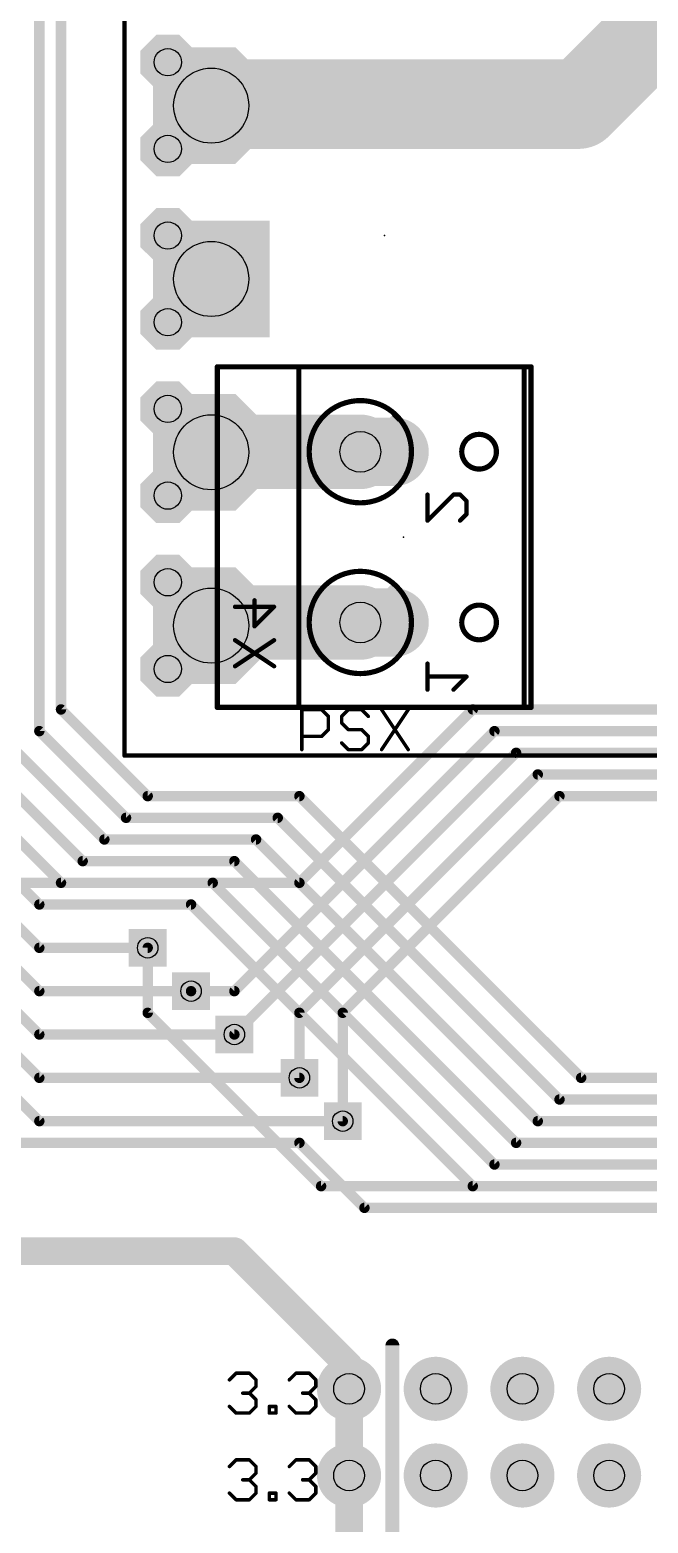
# Model space of a CAD drawing. Extents: x 4 to 288, y -28 to 191.
# Drawn here: x 65.13 to 83.24, y 48.55 to 92.31 of the extents above; entities that cross this region are included whole.
import ezdxf

# ---------------------------------------------------------------- set-up
doc = ezdxf.new("R2010")
doc.units = 0
doc.header["$MEASUREMENT"] = 0
doc.layers.get('0').update_dxf_attribs({"linetype": 'CONTINUOUS'})
for name, color, linetype in [('1', 22, 'CONTINUOUS'), ('16', 175, 'CONTINUOUS'), ('17', 82, 'CONTINUOUS'), ('18', 82, 'CONTINUOUS'), ('20', 7, 'CONTINUOUS'), ('21', 2, 'CONTINUOUS'), ('22', 3, 'CONTINUOUS'), ('23', 7, 'CONTINUOUS'), ('24', 7, 'CONTINUOUS'), ('25', 2, 'CONTINUOUS'), ('26', 3, 'CONTINUOUS'), ('29', 253, 'CONTINUOUS'), ('30', 253, 'CONTINUOUS'), ('44', 253, 'CONTINUOUS'), ('52', 253, 'CONTINUOUS')]:
    doc.layers.add(name, color=color, linetype=linetype)

# ---------------------------------------------------------------- blocks, each defined once
blk = doc.blocks.new('SQUAREP')
blk.add_solid([(-0.5, -0.5), (0.5, -0.5), (-0.5, 0.5), (0.5, 0.5)])
blk = doc.blocks.new('OCTAGONP')
at = {"const_width": 0.5}
blk.add_lwpolyline([(-0.25, -0.1036), (-0.25, 0.1036), (-0.1036, 0.25), (0.1036, 0.25), (0.25, 0.1036), (0.25, -0.1036), (0.1036, -0.25), (-0.1036, -0.25), (-0.25, -0.1036), (-0.25, 0.1036)], dxfattribs=at)
blk = doc.blocks.new('LONGP100')
at = {"const_width": 1}
blk.add_lwpolyline([(-0.5, 0), (0.5, 0)], dxfattribs=at)
at = {"const_width": 0.5}
for points in [[(-0.5, 0.25, 1), (-0.5, -0.25)], [(0.5, -0.25, 1), (0.5, 0.25)]]:
    blk.add_lwpolyline(points, format="xyb", dxfattribs=at)
blk = doc.blocks.new('ROUNDV')
at = {"const_width": 0.5}
blk.add_lwpolyline([(0, -0.25, 1), (0, 0.25, 1), (0, -0.25)], format="xyb", dxfattribs=at)
blk = doc.blocks.new('SQUAREV')
blk.add_solid([(-0.5, -0.5), (0.5, -0.5), (-0.5, 0.5), (0.5, 0.5)])

msp = doc.modelspace()

# ---------------------------------------------------------------- linework, layer by layer
at = {"layer": '1'}
for points, const_width in [([(81.28, 90.17), (85.725, 94.615)], 2.54), ([(70.5244, 90.17), (70.4406, 90.0862)], 2.54), ([(70.4406, 90.0862), (81.1962, 90.0862)], 2.54), ([(81.28, 90.17), (70.5244, 90.17)], 2.54), ([(81.1962, 90.0862), (81.28, 90.17)], 2.54), ([(73.025, 67.31), (78.105, 72.39)], 0.3048), ([(78.105, 72.39), (89.535, 72.39)], 0.3048), ([(71.12, 64.135), (78.74, 71.755)], 0.3048), ([(78.74, 71.755), (91.44, 71.755)], 0.3048), ([(71.12, 62.865), (79.375, 71.12)], 0.3048), ([(79.375, 71.12), (89.535, 71.12)], 0.3048), ([(73.025, 63.5), (80.01, 70.485)], 0.3048), ([(80.01, 70.485), (87.63, 70.485)], 0.3048), ([(74.295, 63.5), (80.645, 69.85)], 0.3048), ([(80.645, 69.85), (86.36, 69.85)], 0.3048), ([(56.515, 67.31), (73.025, 67.31)], 0.3048), ([(68.58, 65.405), (68.58, 63.5)], 0.3048), ([(69.85, 64.135), (71.12, 64.135)], 0.3048), ([(68.58, 63.5), (73.66, 58.42)], 0.3048), ([(73.025, 61.595), (73.025, 63.5)], 0.3048), ([(74.295, 60.325), (74.295, 63.5)], 0.3048), ([(73.66, 58.42), (92.075, 58.42)], 0.3048), ([(74.4792, 49.9415), (74.4792, 52.4815)], 0.8128), ([(74.4792, 47.4015), (74.4792, 49.9415)], 0.8128)]:
    msp.add_lwpolyline(points, dxfattribs=dict(at, const_width=const_width))
for points, const_width in [([(69.9915, 90.5352, 1), (70.8896, 89.6372)], 1.27), ([(70.4406, 90.7212, 1), (70.4406, 89.4512)], 1.27), ([(70.5244, 90.805, 1), (70.5244, 89.535)], 1.27), ([(70.9734, 89.721, 1), (70.0754, 90.619)], 1.27), ([(80.7472, 90.5352, 1), (81.6452, 89.6372)], 1.27), ([(80.831, 90.619, 1), (81.729, 89.721)], 1.27), ([(81.729, 89.721, 1), (80.831, 90.619)], 1.27), ([(81.1962, 89.4512, 1), (81.1962, 90.7212)], 1.27), ([(81.28, 89.535, 1), (81.28, 90.805)], 1.27), ([(78.105, 72.4662, 1), (78.105, 72.3138)], 0.1524), ([(78.1589, 72.3361, 1), (78.0511, 72.4439)], 0.1524), ([(78.74, 71.8312, 1), (78.74, 71.6788)], 0.1524), ([(78.7939, 71.7011, 1), (78.6861, 71.8089)], 0.1524), ([(79.375, 71.1962, 1), (79.375, 71.0438)], 0.1524), ([(79.4289, 71.0661, 1), (79.3211, 71.1739)], 0.1524), ([(80.01, 70.5612, 1), (80.01, 70.4088)], 0.1524), ([(80.0639, 70.4311, 1), (79.9561, 70.5389)], 0.1524), ([(80.645, 69.9262, 1), (80.645, 69.7738)], 0.1524), ([(80.6989, 69.7961, 1), (80.5911, 69.9039)], 0.1524), ([(72.9711, 67.3639, 1), (73.0789, 67.2561)], 0.1524), ([(73.025, 67.2338, 1), (73.025, 67.3862)], 0.1524), ([(68.6562, 65.405, 1), (68.5038, 65.405)], 0.1524), ([(69.85, 64.2112, 1), (69.85, 64.0588)], 0.1524), ([(71.0661, 64.1889, 1), (71.1739, 64.0811)], 0.1524), ([(71.12, 64.0588, 1), (71.12, 64.2112)], 0.1524), ([(68.6339, 63.5539, 1), (68.5261, 63.4461)], 0.1524), ([(68.5038, 63.5, 1), (68.6562, 63.5)], 0.1524), ([(73.1012, 63.5, 1), (72.9488, 63.5)], 0.1524), ([(72.9711, 63.5539, 1), (73.0789, 63.4461)], 0.1524), ([(74.3712, 63.5, 1), (74.2188, 63.5)], 0.1524), ([(74.2411, 63.5539, 1), (74.3489, 63.4461)], 0.1524), ([(71.0661, 62.9189, 1), (71.1739, 62.8111)], 0.1524), ([(72.9488, 61.595, 1), (73.1012, 61.595)], 0.1524), ([(74.2188, 60.325, 1), (74.3712, 60.325)], 0.1524), ([(73.66, 58.4962, 1), (73.66, 58.3438)], 0.1524), ([(73.6061, 58.3661, 1), (73.7139, 58.4739)], 0.1524), ([(74.6823, 52.4815, 1), (74.276, 52.4815)], 0.4064), ([(74.6823, 49.9415, 1), (74.276, 49.9415)], 0.4064), ([(74.276, 49.9415, 1), (74.6823, 49.9415)], 0.4064)]:
    msp.add_lwpolyline(points, format="xyb", dxfattribs=dict(at, const_width=const_width))
at = {"layer": '16'}
for points, const_width in [([(65.405, 71.755), (65.405, 135.89)], 0.3048), ([(66.04, 97.155), (66.04, 72.39)], 0.3048), ([(47.1234, 82.4166), (65.405, 64.135)], 0.3048), ([(70.4539, 79.9395), (70.4406, 79.9262)], 2.1844), ([(74.8094, 79.9395), (70.4539, 79.9395)], 2.1844), ([(49.6583, 78.6117), (65.405, 62.865)], 0.3048), ([(70.5339, 74.9395), (70.4406, 74.8462)], 2.1844), ([(74.8094, 74.9395), (70.5339, 74.9395)], 2.1844), ([(52.1983, 74.8017), (65.405, 61.595)], 0.3048), ([(66.04, 72.39), (68.58, 69.85)], 0.3048), ([(65.405, 71.755), (67.945, 69.215)], 0.3048), ([(54.7383, 70.9917), (65.405, 60.325)], 0.3048), ([(64.77, 71.12), (67.31, 68.58)], 0.3048), ([(64.135, 70.485), (66.675, 67.945)], 0.3048), ([(63.5, 69.85), (66.04, 67.31)], 0.3048), ([(68.58, 69.85), (73.025, 69.85)], 0.3048), ([(73.025, 69.85), (81.28, 61.595)], 0.3048), ([(62.865, 69.215), (65.405, 66.675)], 0.3048), ([(67.945, 69.215), (72.39, 69.215)], 0.3048), ([(72.39, 69.215), (80.645, 60.96)], 0.3048), ([(62.23, 68.58), (65.405, 65.405)], 0.3048), ([(67.31, 68.58), (71.755, 68.58)], 0.3048), ([(71.755, 68.58), (80.01, 60.325)], 0.3048), ([(66.675, 67.945), (71.12, 67.945)], 0.3048), ([(71.12, 67.945), (79.375, 59.69)], 0.3048), ([(66.04, 67.31), (70.485, 67.31)], 0.3048), ([(70.485, 67.31), (78.74, 59.055)], 0.3048), ([(65.405, 66.675), (69.85, 66.675)], 0.3048), ([(69.85, 66.675), (78.105, 58.42)], 0.3048), ([(65.405, 65.405), (68.58, 65.405)], 0.3048), ([(65.405, 64.135), (69.85, 64.135)], 0.3048), ([(65.405, 62.865), (71.12, 62.865)], 0.3048), ([(65.405, 61.595), (73.025, 61.595)], 0.3048), ([(81.28, 61.595), (93.98, 61.595)], 0.3048), ([(95.885, 60.96), (80.645, 60.96)], 0.3048), ([(65.405, 60.325), (74.295, 60.325)], 0.3048), ([(80.01, 60.325), (123.19, 60.325)], 0.3048), ([(73.025, 59.69), (64.77, 59.69)], 0.3048), ([(73.025, 59.69), (74.93, 57.785)], 0.3048), ([(79.375, 59.69), (124.714, 59.69)], 0.3048), ([(129.9832, 59.055), (78.74, 59.055)], 0.3048), ([(78.105, 58.42), (118.11, 58.42)], 0.3048), ([(74.93, 57.785), (96.52, 57.785)], 0.3048), ([(71.12, 56.515), (61.9698, 56.515)], 0.8128), ([(74.4792, 53.1559), (71.12, 56.515)], 0.8128), ([(74.4792, 52.4815), (74.4792, 53.1559)], 0.8128)]:
    msp.add_lwpolyline(points, dxfattribs=dict(at, const_width=const_width))
for points, const_width in [([(70.4539, 80.4856, 1), (70.4539, 79.3934)], 1.0922), ([(70.84, 79.5534, 1), (70.0677, 80.3257)], 1.0922), ([(74.8094, 79.3934, 1), (74.8094, 80.4856)], 1.0922), ([(70.0544, 80.3123, 1), (70.8267, 79.54)], 1.0922), ([(70.0544, 75.2323, 1), (70.8267, 74.46)], 1.0922), ([(70.5339, 75.4856, 1), (70.5339, 74.3934)], 1.0922), ([(70.92, 74.5534, 1), (70.1477, 75.3257)], 1.0922), ([(74.8094, 74.3934, 1), (74.8094, 75.4856)], 1.0922), ([(66.0939, 72.4439, 1), (65.9861, 72.3361)], 0.1524), ([(65.9638, 72.39, 1), (66.1162, 72.39)], 0.1524), ([(65.4589, 71.8089, 1), (65.3511, 71.7011)], 0.1524), ([(65.3288, 71.755, 1), (65.4812, 71.755)], 0.1524), ([(68.58, 69.9262, 1), (68.58, 69.7738)], 0.1524), ([(68.5261, 69.7961, 1), (68.6339, 69.9039)], 0.1524), ([(73.0789, 69.9039, 1), (72.9711, 69.7961)], 0.1524), ([(73.025, 69.7738, 1), (73.025, 69.9262)], 0.1524), ([(67.945, 69.2912, 1), (67.945, 69.1388)], 0.1524), ([(67.8911, 69.1611, 1), (67.9989, 69.2689)], 0.1524), ([(72.4439, 69.2689, 1), (72.3361, 69.1611)], 0.1524), ([(72.39, 69.1388, 1), (72.39, 69.2912)], 0.1524), ([(67.31, 68.6562, 1), (67.31, 68.5038)], 0.1524), ([(67.2561, 68.5261, 1), (67.3639, 68.6339)], 0.1524), ([(71.8089, 68.6339, 1), (71.7011, 68.5261)], 0.1524), ([(71.755, 68.5038, 1), (71.755, 68.6562)], 0.1524), ([(66.675, 68.0212, 1), (66.675, 67.8688)], 0.1524), ([(66.6211, 67.8911, 1), (66.7289, 67.9989)], 0.1524), ([(71.1739, 67.9989, 1), (71.0661, 67.8911)], 0.1524), ([(71.12, 67.8688, 1), (71.12, 68.0212)], 0.1524), ([(66.04, 67.3862, 1), (66.04, 67.2338)], 0.1524), ([(65.9861, 67.2561, 1), (66.0939, 67.3639)], 0.1524), ([(70.5389, 67.3639, 1), (70.4311, 67.2561)], 0.1524), ([(70.485, 67.2338, 1), (70.485, 67.3862)], 0.1524), ([(65.405, 66.7512, 1), (65.405, 66.5988)], 0.1524), ([(65.3511, 66.6211, 1), (65.4589, 66.7289)], 0.1524), ([(69.9039, 66.7289, 1), (69.7961, 66.6211)], 0.1524), ([(69.85, 66.5988, 1), (69.85, 66.7512)], 0.1524), ([(65.405, 65.4812, 1), (65.405, 65.3288)], 0.1524), ([(65.3511, 65.3511, 1), (65.4589, 65.4589)], 0.1524), ([(68.58, 65.3288, 1), (68.58, 65.4812)], 0.1524), ([(65.405, 64.2112, 1), (65.405, 64.0588)], 0.1524), ([(65.3511, 64.0811, 1), (65.4589, 64.1889)], 0.1524), ([(69.85, 64.0588, 1), (69.85, 64.2112)], 0.1524), ([(65.405, 62.9412, 1), (65.405, 62.7888)], 0.1524), ([(71.12, 62.7888, 1), (71.12, 62.9412)], 0.1524), ([(65.3511, 62.8111, 1), (65.4589, 62.9189)], 0.1524), ([(65.405, 61.6712, 1), (65.405, 61.5188)], 0.1524), ([(65.3511, 61.5411, 1), (65.4589, 61.6489)], 0.1524), ([(73.025, 61.5188, 1), (73.025, 61.6712)], 0.1524), ([(81.28, 61.6712, 1), (81.28, 61.5188)], 0.1524), ([(81.2261, 61.5411, 1), (81.3339, 61.6489)], 0.1524), ([(80.645, 61.0362, 1), (80.645, 60.8838)], 0.1524), ([(80.5911, 60.9061, 1), (80.6989, 61.0139)], 0.1524), ([(65.405, 60.4012, 1), (65.405, 60.2488)], 0.1524), ([(65.3511, 60.2711, 1), (65.4589, 60.3789)], 0.1524), ([(74.295, 60.2488, 1), (74.295, 60.4012)], 0.1524), ([(80.01, 60.4012, 1), (80.01, 60.2488)], 0.1524), ([(79.9561, 60.2711, 1), (80.0639, 60.3789)], 0.1524), ([(73.0789, 59.7439, 1), (72.9711, 59.6361)], 0.1524), ([(73.025, 59.6138, 1), (73.025, 59.7662)], 0.1524), ([(79.375, 59.7662, 1), (79.375, 59.6138)], 0.1524), ([(79.3211, 59.6361, 1), (79.4289, 59.7439)], 0.1524), ([(78.74, 59.1312, 1), (78.74, 58.9788)], 0.1524), ([(78.6861, 59.0011, 1), (78.7939, 59.1089)], 0.1524), ([(78.105, 58.4962, 1), (78.105, 58.3438)], 0.1524), ([(78.0511, 58.3661, 1), (78.1589, 58.4739)], 0.1524), ([(74.93, 57.8612, 1), (74.93, 57.7088)], 0.1524), ([(74.8761, 57.7311, 1), (74.9839, 57.8389)], 0.1524), ([(71.2637, 56.6587, 1), (70.9763, 56.3713)], 0.4064), ([(71.12, 56.3118, 1), (71.12, 56.7182)], 0.4064), ([(74.6823, 53.1559, 1), (74.276, 53.1559)], 0.4064), ([(74.3355, 53.0122, 1), (74.6228, 53.2995)], 0.4064), ([(74.276, 52.4815, 1), (74.6823, 52.4815)], 0.4064)]:
    msp.add_lwpolyline(points, format="xyb", dxfattribs=dict(at, const_width=const_width))
at = {"layer": '20', "const_width": 0.0254}
msp.add_lwpolyline([(71.1264, 186.0347, 2.9429), (202.1142, 186.0347)], format="xyb", dxfattribs=at)
at = {"layer": '21'}
for points, const_width in [([(67.9006, 98.9762), (67.9006, 71.0362)], 0.127), ([(67.9006, 71.0362), (106.0006, 71.0362)], 0.127), ([(75.7492, 53.7515), (75.7492, 43.5915)], 0.4064), ([(70.974, 52.7448), (71.1688, 52.9397)], 0.1016), ([(71.1688, 52.9397), (71.5586, 52.9397)], 0.1016), ([(71.5586, 52.9397), (71.7535, 52.7448)], 0.1016), ([(72.728, 52.7448), (72.9229, 52.9397)], 0.1016), ([(72.9229, 52.9397), (73.3127, 52.9397)], 0.1016), ([(73.3127, 52.9397), (73.5076, 52.7448)], 0.1016), ([(71.7535, 52.5499), (71.5586, 52.355)], 0.1016), ([(71.7535, 52.7448), (71.7535, 52.5499)], 0.1016), ([(73.5076, 52.5499), (73.3127, 52.355)], 0.1016), ([(73.5076, 52.7448), (73.5076, 52.5499)], 0.1016), ([(71.5586, 52.355), (71.3637, 52.355)], 0.1016), ([(71.5586, 52.355), (71.7535, 52.1601)], 0.1016), ([(71.7535, 52.1601), (71.7535, 51.9652)], 0.1016), ([(73.3127, 52.355), (73.1178, 52.355)], 0.1016), ([(73.3127, 52.355), (73.5076, 52.1601)], 0.1016), ([(73.5076, 52.1601), (73.5076, 51.9652)], 0.1016), ([(71.1688, 51.7703), (70.974, 51.9652)], 0.1016), ([(71.5586, 51.7703), (71.1688, 51.7703)], 0.1016), ([(71.7535, 51.9652), (71.5586, 51.7703)], 0.1016), ([(72.1433, 51.7703), (72.1433, 51.9652)], 0.1016), ([(72.1433, 51.9652), (72.3382, 51.9652)], 0.1016), ([(72.3382, 51.7703), (72.1433, 51.7703)], 0.1016), ([(72.3382, 51.9652), (72.3382, 51.7703)], 0.1016), ([(72.9229, 51.7703), (72.728, 51.9652)], 0.1016), ([(73.3127, 51.7703), (72.9229, 51.7703)], 0.1016), ([(73.5076, 51.9652), (73.3127, 51.7703)], 0.1016), ([(70.974, 50.2048), (71.1688, 50.3997)], 0.1016), ([(71.1688, 50.3997), (71.5586, 50.3997)], 0.1016), ([(71.5586, 50.3997), (71.7535, 50.2048)], 0.1016), ([(72.728, 50.2048), (72.9229, 50.3997)], 0.1016), ([(72.9229, 50.3997), (73.3127, 50.3997)], 0.1016), ([(73.3127, 50.3997), (73.5076, 50.2048)], 0.1016), ([(71.7535, 50.0099), (71.5586, 49.815)], 0.1016), ([(71.7535, 50.2048), (71.7535, 50.0099)], 0.1016), ([(73.5076, 50.0099), (73.3127, 49.815)], 0.1016), ([(73.5076, 50.2048), (73.5076, 50.0099)], 0.1016), ([(71.1688, 49.2303), (70.974, 49.4252)], 0.1016), ([(71.5586, 49.815), (71.3637, 49.815)], 0.1016), ([(71.5586, 49.815), (71.7535, 49.6201)], 0.1016), ([(71.7535, 49.4252), (71.5586, 49.2303)], 0.1016), ([(71.7535, 49.6201), (71.7535, 49.4252)], 0.1016), ([(72.1433, 49.2303), (72.1433, 49.4252)], 0.1016), ([(72.1433, 49.4252), (72.3382, 49.4252)], 0.1016), ([(72.3382, 49.4252), (72.3382, 49.2303)], 0.1016), ([(72.9229, 49.2303), (72.728, 49.4252)], 0.1016), ([(73.3127, 49.815), (73.1178, 49.815)], 0.1016), ([(73.3127, 49.815), (73.5076, 49.6201)], 0.1016), ([(73.5076, 49.4252), (73.3127, 49.2303)], 0.1016), ([(73.5076, 49.6201), (73.5076, 49.4252)], 0.1016), ([(71.5586, 49.2303), (71.1688, 49.2303)], 0.1016), ([(72.3382, 49.2303), (72.1433, 49.2303)], 0.1016), ([(73.3127, 49.2303), (72.9229, 49.2303)], 0.1016)]:
    msp.add_lwpolyline(points, dxfattribs=dict(at, const_width=const_width))
for points, const_width in [([(67.8688, 71.0362, 1), (67.9323, 71.0362)], 0.0635), ([(67.9006, 71.0679, 1), (67.9006, 71.0044)], 0.0635), ([(75.8508, 53.7515, 1), (75.6475, 53.7515)], 0.2032), ([(71.1688, 52.9651, 1), (71.1688, 52.9143)], 0.0508), ([(71.1868, 52.9217, 1), (71.1509, 52.9576)], 0.0508), ([(71.5766, 52.9576, 1), (71.5407, 52.9217)], 0.0508), ([(71.5586, 52.9143, 1), (71.5586, 52.9651)], 0.0508), ([(72.9229, 52.9651, 1), (72.9229, 52.9143)], 0.0508), ([(72.9409, 52.9217, 1), (72.905, 52.9576)], 0.0508), ([(73.3307, 52.9576, 1), (73.2948, 52.9217)], 0.0508), ([(73.3127, 52.9143, 1), (73.3127, 52.9651)], 0.0508), ([(70.956, 52.7627, 1), (70.9919, 52.7268)], 0.0508), ([(71.7789, 52.7448, 1), (71.7281, 52.7448)], 0.0508), ([(71.7281, 52.5499, 1), (71.7789, 52.5499)], 0.0508), ([(71.7356, 52.7268, 1), (71.7715, 52.7627)], 0.0508), ([(71.7715, 52.5319, 1), (71.7356, 52.5678)], 0.0508), ([(72.7101, 52.7627, 1), (72.746, 52.7268)], 0.0508), ([(73.533, 52.7448, 1), (73.4822, 52.7448)], 0.0508), ([(73.4822, 52.5499, 1), (73.533, 52.5499)], 0.0508), ([(73.4897, 52.7268, 1), (73.5256, 52.7627)], 0.0508), ([(73.5256, 52.5319, 1), (73.4897, 52.5678)], 0.0508), ([(71.3637, 52.3804, 1), (71.3637, 52.3296)], 0.0508), ([(71.5766, 52.3729, 1), (71.5407, 52.337)], 0.0508), ([(71.5407, 52.3729, 1), (71.5766, 52.337)], 0.0508), ([(71.5586, 52.3296, 1), (71.5586, 52.3804)], 0.0508), ([(71.7789, 52.1601, 1), (71.7281, 52.1601)], 0.0508), ([(71.7356, 52.1421, 1), (71.7715, 52.178)], 0.0508), ([(73.1178, 52.3804, 1), (73.1178, 52.3296)], 0.0508), ([(73.3307, 52.3729, 1), (73.2948, 52.337)], 0.0508), ([(73.2948, 52.3729, 1), (73.3307, 52.337)], 0.0508), ([(73.3127, 52.3296, 1), (73.3127, 52.3804)], 0.0508), ([(73.533, 52.1601, 1), (73.4822, 52.1601)], 0.0508), ([(73.4897, 52.1421, 1), (73.5256, 52.178)], 0.0508), ([(70.9919, 51.9831, 1), (70.956, 51.9472)], 0.0508), ([(71.1688, 51.7957, 1), (71.1688, 51.7449)], 0.0508), ([(71.1509, 51.7523, 1), (71.1868, 51.7882)], 0.0508), ([(71.5407, 51.7882, 1), (71.5766, 51.7523)], 0.0508), ([(71.5586, 51.7449, 1), (71.5586, 51.7957)], 0.0508), ([(71.7281, 51.9652, 1), (71.7789, 51.9652)], 0.0508), ([(71.7715, 51.9472, 1), (71.7356, 51.9831)], 0.0508), ([(72.1687, 51.9652, 1), (72.1179, 51.9652)], 0.0508), ([(72.1433, 51.9906, 1), (72.1433, 51.9398)], 0.0508), ([(72.1433, 51.7957, 1), (72.1433, 51.7449)], 0.0508), ([(72.1179, 51.7703, 1), (72.1687, 51.7703)], 0.0508), ([(72.3636, 51.9652, 1), (72.3128, 51.9652)], 0.0508), ([(72.3128, 51.7703, 1), (72.3636, 51.7703)], 0.0508), ([(72.3382, 51.9398, 1), (72.3382, 51.9906)], 0.0508), ([(72.3382, 51.7449, 1), (72.3382, 51.7957)], 0.0508), ([(72.746, 51.9831, 1), (72.7101, 51.9472)], 0.0508), ([(72.9229, 51.7957, 1), (72.9229, 51.7449)], 0.0508), ([(72.905, 51.7523, 1), (72.9409, 51.7882)], 0.0508), ([(73.2948, 51.7882, 1), (73.3307, 51.7523)], 0.0508), ([(73.3127, 51.7449, 1), (73.3127, 51.7957)], 0.0508), ([(73.4822, 51.9652, 1), (73.533, 51.9652)], 0.0508), ([(73.5256, 51.9472, 1), (73.4897, 51.9831)], 0.0508), ([(71.1688, 50.4251, 1), (71.1688, 50.3743)], 0.0508), ([(71.1868, 50.3817, 1), (71.1509, 50.4176)], 0.0508), ([(71.5766, 50.4176, 1), (71.5407, 50.3817)], 0.0508), ([(71.5586, 50.3743, 1), (71.5586, 50.4251)], 0.0508), ([(72.9229, 50.4251, 1), (72.9229, 50.3743)], 0.0508), ([(72.9409, 50.3817, 1), (72.905, 50.4176)], 0.0508), ([(73.3307, 50.4176, 1), (73.2948, 50.3817)], 0.0508), ([(73.3127, 50.3743, 1), (73.3127, 50.4251)], 0.0508), ([(70.956, 50.2227, 1), (70.9919, 50.1868)], 0.0508), ([(71.7789, 50.2048, 1), (71.7281, 50.2048)], 0.0508), ([(71.7281, 50.0099, 1), (71.7789, 50.0099)], 0.0508), ([(71.7356, 50.1868, 1), (71.7715, 50.2227)], 0.0508), ([(71.7715, 49.9919, 1), (71.7356, 50.0278)], 0.0508), ([(72.7101, 50.2227, 1), (72.746, 50.1868)], 0.0508), ([(73.533, 50.2048, 1), (73.4822, 50.2048)], 0.0508), ([(73.4822, 50.0099, 1), (73.533, 50.0099)], 0.0508), ([(73.4897, 50.1868, 1), (73.5256, 50.2227)], 0.0508), ([(73.5256, 49.9919, 1), (73.4897, 50.0278)], 0.0508), ([(70.9919, 49.4431, 1), (70.956, 49.4072)], 0.0508), ([(71.3637, 49.8404, 1), (71.3637, 49.7896)], 0.0508), ([(71.5766, 49.8329, 1), (71.5407, 49.797)], 0.0508), ([(71.5407, 49.8329, 1), (71.5766, 49.797)], 0.0508), ([(71.5586, 49.7896, 1), (71.5586, 49.8404)], 0.0508), ([(71.7789, 49.6201, 1), (71.7281, 49.6201)], 0.0508), ([(71.7281, 49.4252, 1), (71.7789, 49.4252)], 0.0508), ([(71.7356, 49.6021, 1), (71.7715, 49.638)], 0.0508), ([(71.7715, 49.4072, 1), (71.7356, 49.4431)], 0.0508), ([(72.1687, 49.4252, 1), (72.1179, 49.4252)], 0.0508), ([(72.1433, 49.4506, 1), (72.1433, 49.3998)], 0.0508), ([(72.3636, 49.4252, 1), (72.3128, 49.4252)], 0.0508), ([(72.3382, 49.3998, 1), (72.3382, 49.4506)], 0.0508), ([(72.746, 49.4431, 1), (72.7101, 49.4072)], 0.0508), ([(73.1178, 49.8404, 1), (73.1178, 49.7896)], 0.0508), ([(73.3307, 49.8329, 1), (73.2948, 49.797)], 0.0508), ([(73.2948, 49.8329, 1), (73.3307, 49.797)], 0.0508), ([(73.3127, 49.7896, 1), (73.3127, 49.8404)], 0.0508), ([(73.533, 49.6201, 1), (73.4822, 49.6201)], 0.0508), ([(73.4822, 49.4252, 1), (73.533, 49.4252)], 0.0508), ([(73.4897, 49.6021, 1), (73.5256, 49.638)], 0.0508), ([(73.5256, 49.4072, 1), (73.4897, 49.4431)], 0.0508), ([(71.1688, 49.2557, 1), (71.1688, 49.2049)], 0.0508), ([(71.1509, 49.2123, 1), (71.1868, 49.2482)], 0.0508), ([(71.5407, 49.2482, 1), (71.5766, 49.2123)], 0.0508), ([(71.5586, 49.2049, 1), (71.5586, 49.2557)], 0.0508), ([(72.1433, 49.2557, 1), (72.1433, 49.2049)], 0.0508), ([(72.1179, 49.2303, 1), (72.1687, 49.2303)], 0.0508), ([(72.3128, 49.2303, 1), (72.3636, 49.2303)], 0.0508), ([(72.3382, 49.2049, 1), (72.3382, 49.2557)], 0.0508), ([(72.9229, 49.2557, 1), (72.9229, 49.2049)], 0.0508), ([(72.905, 49.2123, 1), (72.9409, 49.2482)], 0.0508), ([(73.2948, 49.2482, 1), (73.3307, 49.2123)], 0.0508), ([(73.3127, 49.2049, 1), (73.3127, 49.2557)], 0.0508)]:
    msp.add_lwpolyline(points, format="xyb", dxfattribs=dict(at, const_width=const_width))
at = {"layer": '22'}
for points, const_width in [([(70.6184, 72.4505), (70.6184, 82.4325)], 0.1524), ([(73.0063, 82.4325), (70.6184, 82.4325)], 0.1524), ([(73.0063, 80.8325), (73.0063, 82.4325)], 0.1524), ([(79.6103, 82.4325), (73.0063, 82.4325)], 0.1524), ([(79.8133, 82.4325), (79.6103, 82.4325)], 0.1524), ([(79.6103, 72.4505), (79.6103, 82.4325)], 0.1524), ([(79.8133, 82.4325), (79.8133, 72.4505)], 0.1524), ([(73.0063, 75.8285), (73.0063, 79.0545)], 0.1524), ([(76.7779, 78.6867), (76.7779, 77.924)], 0.127), ([(76.7779, 77.924), (77.5405, 78.6867)], 0.127), ([(77.5405, 78.6867), (77.7312, 78.6867)], 0.127), ([(77.7312, 78.6867), (77.9218, 78.496)], 0.127), ([(77.9218, 78.496), (77.9218, 78.1147)], 0.127), ([(77.9218, 78.1147), (77.7312, 77.924)], 0.127), ([(73.0063, 72.4505), (73.0063, 74.0505)], 0.1524), ([(76.7779, 72.971), (76.7779, 73.7337)], 0.127), ([(77.9218, 73.3523), (76.7779, 73.3523)], 0.127), ([(77.5405, 72.971), (77.9218, 73.3523)], 0.127), ([(70.6184, 72.4505), (73.0063, 72.4505)], 0.1524), ([(73.0063, 72.4505), (79.6103, 72.4505)], 0.1524), ([(79.6103, 72.4505), (79.8133, 72.4505)], 0.1524)]:
    msp.add_lwpolyline(points, dxfattribs=dict(at, const_width=const_width))
for points, const_width in [([(70.6565, 82.4325, 1), (70.5803, 82.4325)], 0.0762), ([(70.6184, 82.4706, 1), (70.6184, 82.3944)], 0.0762), ([(73.0444, 82.4325, 1), (72.9682, 82.4325)], 0.0762), ([(73.0063, 82.4706, 1), (73.0063, 82.3944)], 0.0762), ([(73.0063, 82.3944, 1), (73.0063, 82.4706)], 0.0762), ([(79.6103, 82.4706, 1), (79.6103, 82.3944)], 0.0762), ([(79.6484, 82.4325, 1), (79.5722, 82.4325)], 0.0762), ([(79.6103, 82.3944, 1), (79.6103, 82.4706)], 0.0762), ([(79.8514, 82.4325, 1), (79.7752, 82.4325)], 0.0762), ([(79.8133, 82.3944, 1), (79.8133, 82.4706)], 0.0762), ([(72.9682, 80.8325, 1), (73.0444, 80.8325)], 0.0762), ([(78.2892, 79.4353, 1), (78.2892, 80.4513, 1), (78.2892, 79.4353)], 0.1524), ([(73.0444, 79.0545, 1), (72.9682, 79.0545)], 0.0762), ([(76.8096, 78.6867, 1), (76.7461, 78.6867)], 0.0635), ([(77.5405, 78.7184, 1), (77.5405, 78.6549)], 0.0635), ([(77.563, 78.6642, 1), (77.518, 78.7091)], 0.0635), ([(77.7536, 78.7091, 1), (77.7087, 78.6642)], 0.0635), ([(77.7312, 78.6549, 1), (77.7312, 78.7184)], 0.0635), ([(77.9536, 78.496, 1), (77.8901, 78.496)], 0.0635), ([(77.8994, 78.4736, 1), (77.9443, 78.5185)], 0.0635), ([(76.7554, 77.9465, 1), (76.8003, 77.9016)], 0.0635), ([(76.7461, 77.924, 1), (76.8096, 77.924)], 0.0635), ([(77.7087, 77.9465, 1), (77.7536, 77.9016)], 0.0635), ([(77.8901, 78.1147, 1), (77.9536, 78.1147)], 0.0635), ([(77.9443, 78.0922, 1), (77.8994, 78.1371)], 0.0635), ([(72.9682, 75.8285, 1), (73.0444, 75.8285)], 0.0762), ([(78.2892, 74.4315, 1), (78.2892, 75.4475, 1), (78.2892, 74.4315)], 0.1524), ([(73.0444, 74.0505, 1), (72.9682, 74.0505)], 0.0762), ([(76.8096, 73.7337, 1), (76.7461, 73.7337)], 0.0635), ([(76.7779, 73.3841, 1), (76.7779, 73.3206)], 0.0635), ([(77.9443, 73.3299, 1), (77.8994, 73.3748)], 0.0635), ([(77.9218, 73.3206, 1), (77.9218, 73.3841)], 0.0635), ([(76.7461, 72.971, 1), (76.8096, 72.971)], 0.0635), ([(77.518, 72.9935, 1), (77.563, 72.9486)], 0.0635), ([(70.6184, 72.4886, 1), (70.6184, 72.4124)], 0.0762), ([(70.5803, 72.4505, 1), (70.6565, 72.4505)], 0.0762), ([(73.0063, 72.4886, 1), (73.0063, 72.4124)], 0.0762), ([(72.9682, 72.4505, 1), (73.0444, 72.4505)], 0.0762), ([(73.0063, 72.4124, 1), (73.0063, 72.4886)], 0.0762), ([(79.6103, 72.4886, 1), (79.6103, 72.4124)], 0.0762), ([(79.5722, 72.4505, 1), (79.6484, 72.4505)], 0.0762), ([(79.6103, 72.4124, 1), (79.6103, 72.4886)], 0.0762), ([(79.7752, 72.4505, 1), (79.8514, 72.4505)], 0.0762), ([(79.8133, 72.4124, 1), (79.8133, 72.4886)], 0.0762)]:
    msp.add_lwpolyline(points, format="xyb", dxfattribs=dict(at, const_width=const_width))
at = {"layer": '23'}
msp.add_point((75.5206, 86.2762), dxfattribs=at)
at = {"layer": '24'}
msp.add_point((76.0794, 77.4395), dxfattribs=at)
at = {"layer": '25', "const_width": 0.1016}
for points in [[(73.0949, 71.214), (73.0949, 72.3834)], [(73.0949, 72.3834), (73.6795, 72.3834)], [(73.6795, 72.3834), (73.8744, 72.1885)], [(73.8744, 72.1885), (73.8744, 71.7987)], [(74.4591, 72.3834), (74.2642, 72.1885)], [(74.2642, 72.1885), (74.2642, 71.9936)], [(74.8489, 72.3834), (74.4591, 72.3834)], [(75.0438, 72.1885), (74.8489, 72.3834)], [(75.4336, 72.3834), (76.2132, 71.214)], [(76.2132, 72.3834), (75.4336, 71.214)], [(73.8744, 71.7987), (73.6795, 71.6038)], [(74.2642, 71.9936), (74.4591, 71.7987)], [(74.4591, 71.7987), (74.8489, 71.7987)], [(74.8489, 71.7987), (75.0438, 71.6038)], [(73.6795, 71.6038), (73.0949, 71.6038)], [(74.4591, 71.214), (74.2642, 71.4089)], [(75.0438, 71.4089), (74.8489, 71.214)], [(75.0438, 71.6038), (75.0438, 71.4089)], [(74.8489, 71.214), (74.4591, 71.214)]]:
    msp.add_lwpolyline(points, dxfattribs=at)
at = {"layer": '25', "const_width": 0.0508}
for points in [[(73.1203, 72.3834, 1), (73.0695, 72.3834)], [(73.0949, 72.4088, 1), (73.0949, 72.358)], [(73.6975, 72.4013, 1), (73.6616, 72.3654)], [(73.6795, 72.358, 1), (73.6795, 72.4088)], [(73.8998, 72.1885, 1), (73.849, 72.1885)], [(73.8565, 72.1705, 1), (73.8924, 72.2064)], [(74.2896, 72.1885, 1), (74.2388, 72.1885)], [(74.2463, 72.2064, 1), (74.2822, 72.1705)], [(74.4591, 72.4088, 1), (74.4591, 72.358)], [(74.4771, 72.3654, 1), (74.4412, 72.4013)], [(74.8669, 72.4013, 1), (74.831, 72.3654)], [(74.8489, 72.358, 1), (74.8489, 72.4088)], [(75.0259, 72.1705, 1), (75.0618, 72.2064)], [(75.4548, 72.3975, 1), (75.4125, 72.3693)], [(76.2344, 72.3693, 1), (76.1921, 72.3975)], [(73.849, 71.7987, 1), (73.8998, 71.7987)], [(73.8924, 71.7807, 1), (73.8565, 71.8166)], [(74.2388, 71.9936, 1), (74.2896, 71.9936)], [(74.2822, 72.0115, 1), (74.2463, 71.9756)], [(74.4591, 71.8241, 1), (74.4591, 71.7733)], [(74.4412, 71.7807, 1), (74.4771, 71.8166)], [(74.8669, 71.8166, 1), (74.831, 71.7807)], [(74.8489, 71.7733, 1), (74.8489, 71.8241)], [(73.0949, 71.6292, 1), (73.0949, 71.5784)], [(73.6616, 71.6217, 1), (73.6975, 71.5858)], [(73.6795, 71.5784, 1), (73.6795, 71.6292)], [(74.2822, 71.4268, 1), (74.2463, 71.3909)], [(75.0692, 71.6038, 1), (75.0184, 71.6038)], [(75.0184, 71.4089, 1), (75.0692, 71.4089)], [(75.0259, 71.5858, 1), (75.0618, 71.6217)], [(75.0618, 71.3909, 1), (75.0259, 71.4268)], [(73.0695, 71.214, 1), (73.1203, 71.214)], [(74.4591, 71.2394, 1), (74.4591, 71.1886)], [(74.4412, 71.196, 1), (74.4771, 71.2319)], [(74.831, 71.2319, 1), (74.8669, 71.196)], [(74.8489, 71.1886, 1), (74.8489, 71.2394)], [(75.4125, 71.2281, 1), (75.4548, 71.1999)], [(76.1921, 71.1999, 1), (76.2344, 71.2281)]]:
    msp.add_lwpolyline(points, format="xyb", dxfattribs=at)
at = {"layer": '26', "const_width": 0.0635}
for points in [[(71.139, 75.43, 1), (71.139, 75.3665)], [(71.7428, 75.5889, 1), (71.6793, 75.5889)], [(72.3055, 75.3758, 1), (72.2606, 75.4207)], [(72.283, 75.3665, 1), (72.283, 75.43)], [(71.6886, 74.8487, 1), (71.7335, 74.8038)], [(71.6793, 74.8262, 1), (71.7428, 74.8262)], [(71.1567, 74.4459, 1), (71.1214, 74.3931)], [(72.3006, 74.3931, 1), (72.2654, 74.4459)], [(71.1214, 73.6832, 1), (71.1567, 73.6304)], [(72.2654, 73.6304, 1), (72.3006, 73.6832)]]:
    msp.add_lwpolyline(points, format="xyb", dxfattribs=at)
at = {"layer": '26', "const_width": 0.127}
for points in [[(71.139, 75.3982), (72.283, 75.3982)], [(71.711, 74.8262), (71.711, 75.5889)], [(72.283, 75.3982), (71.711, 74.8262)], [(72.283, 73.6568), (71.139, 74.4195)], [(72.283, 74.4195), (71.139, 73.6568)]]:
    msp.add_lwpolyline(points, dxfattribs=at)
at = {"layer": '44'}
for centre, radius in [((69.1706, 91.3562), 0.4), ((70.4406, 90.0862), 1.1), ((69.1706, 88.8162), 0.4), ((69.1706, 86.2762), 0.4), ((70.4406, 85.0062), 1.1), ((69.1706, 83.7362), 0.4), ((69.1706, 81.1962), 0.4), ((70.4406, 79.9262), 1.1), ((74.8094, 79.9395), 0.5969), ((69.1706, 78.6562), 0.4), ((69.1706, 76.1162), 0.4), ((70.4406, 74.8462), 1.1), ((74.8094, 74.9395), 0.5969), ((69.1706, 73.5762), 0.4), ((68.58, 65.405), 0.3), ((69.85, 64.135), 0.3), ((71.12, 62.865), 0.3), ((73.025, 61.595), 0.3), ((74.295, 60.325), 0.3), ((74.4792, 52.4815), 0.45), ((77.0192, 52.4815), 0.45), ((79.5592, 52.4815), 0.45), ((82.0992, 52.4815), 0.45), ((74.4792, 49.9415), 0.45), ((77.0192, 49.9415), 0.45), ((79.5592, 49.9415), 0.45), ((82.0992, 49.9415), 0.45)]:
    msp.add_circle(centre, radius, dxfattribs=at)
at = {"layer": '52'}
for points, const_width in [([(74.8094, 78.4447, 1), (74.8094, 81.4419, 1), (74.8094, 78.4447)], 0.1524), ([(75.87, 80.8633, 1), (75.7807, 80.9537)], 0.127), ([(73.0444, 80.8325, 1), (72.9682, 80.8325)], 0.0762), ([(72.9682, 79.0545, 1), (73.0444, 79.0545)], 0.0762), ([(73.7737, 78.9727, 1), (73.863, 78.8823)], 0.127), ([(74.8094, 73.4409, 1), (74.8094, 76.4381, 1), (74.8094, 73.4409)], 0.1524), ([(73.0444, 75.8285, 1), (72.9682, 75.8285)], 0.0762), ([(75.8453, 75.9106, 1), (75.7554, 76.0004)], 0.127), ([(72.9682, 74.0505, 1), (73.0444, 74.0505)], 0.0762), ([(73.7484, 73.9934, 1), (73.8383, 73.9036)], 0.127)]:
    msp.add_lwpolyline(points, format="xyb", dxfattribs=dict(at, const_width=const_width))
for points, const_width in [([(73.8184, 78.9275), (75.8254, 80.9085)], 0.254), ([(73.0063, 79.0545), (73.0063, 80.8325)], 0.1524), ([(73.0063, 74.0505), (73.0063, 75.8285)], 0.1524), ([(73.7934, 73.9485), (75.8004, 75.9555)], 0.254)]:
    msp.add_lwpolyline(points, dxfattribs=dict(at, const_width=const_width))

# ---------------------------------------------------------------- block references
at = {"layer": '17'}
for name, p, xscale, yscale in [('OCTAGONP', (69.1706, 91.3562), 1.4096, 1.4096), ('OCTAGONP', (69.1706, 91.3562), 1.4096, 1.4096), ('OCTAGONP', (70.4406, 90.0862), 3.216, 3.216), ('OCTAGONP', (70.4406, 90.0862), 3.216, 3.216), ('OCTAGONP', (69.1706, 88.8162), 1.4096, 1.4096), ('OCTAGONP', (69.1706, 88.8162), 1.4096, 1.4096), ('OCTAGONP', (69.1706, 86.2762), 1.4096, 1.4096), ('OCTAGONP', (69.1706, 86.2762), 1.4096, 1.4096), ('SQUAREP', (70.4406, 85.0062), 3.216, 3.216), ('SQUAREP', (70.4406, 85.0062), 3.216, 3.216), ('OCTAGONP', (69.1706, 83.7362), 1.4096, 1.4096), ('OCTAGONP', (69.1706, 83.7362), 1.4096, 1.4096), ('OCTAGONP', (69.1706, 81.1962), 1.4096, 1.4096), ('OCTAGONP', (69.1706, 81.1962), 1.4096, 1.4096), ('OCTAGONP', (70.4406, 79.9262), 3.216, 3.216), ('OCTAGONP', (70.4406, 79.9262), 3.216, 3.216), ('LONGP100', (74.8094, 79.9395), 1.8034, 1.8034), ('LONGP100', (74.8094, 79.9395), 1.8034, 1.8034), ('OCTAGONP', (69.1706, 78.6562), 1.4096, 1.4096), ('OCTAGONP', (69.1706, 78.6562), 1.4096, 1.4096), ('OCTAGONP', (69.1706, 76.1162), 1.4096, 1.4096), ('OCTAGONP', (69.1706, 76.1162), 1.4096, 1.4096), ('OCTAGONP', (70.4406, 74.8462), 3.216, 3.216), ('OCTAGONP', (70.4406, 74.8462), 3.216, 3.216), ('LONGP100', (74.8094, 74.9395), 1.8034, 1.8034), ('LONGP100', (74.8094, 74.9395), 1.8034, 1.8034), ('OCTAGONP', (69.1706, 73.5762), 1.4096, 1.4096), ('OCTAGONP', (69.1706, 73.5762), 1.4096, 1.4096)]:
    msp.add_blockref(name, p, dxfattribs=dict(at, xscale=xscale, yscale=yscale))
at = {"layer": '18'}
for name, p, xscale, yscale in [('SQUAREV', (68.58, 65.405), 1.108, 1.108), ('SQUAREV', (68.58, 65.405), 1.108, 1.108), ('SQUAREV', (69.85, 64.135), 1.108, 1.108), ('SQUAREV', (69.85, 64.135), 1.108, 1.108), ('SQUAREV', (71.12, 62.865), 1.108, 1.108), ('SQUAREV', (71.12, 62.865), 1.108, 1.108), ('SQUAREV', (73.025, 61.595), 1.108, 1.108), ('SQUAREV', (73.025, 61.595), 1.108, 1.108), ('SQUAREV', (74.295, 60.325), 1.108, 1.108), ('SQUAREV', (74.295, 60.325), 1.108, 1.108), ('ROUNDV', (74.4792, 52.4815), 1.6764, 1.6764), ('ROUNDV', (74.4792, 52.4815), 1.6764, 1.6764), ('ROUNDV', (77.0192, 52.4815), 1.6764, 1.6764), ('ROUNDV', (77.0192, 52.4815), 1.6764, 1.6764), ('ROUNDV', (79.5592, 52.4815), 1.6764, 1.6764), ('ROUNDV', (79.5592, 52.4815), 1.6764, 1.6764), ('ROUNDV', (82.0992, 52.4815), 1.6764, 1.6764), ('ROUNDV', (82.0992, 52.4815), 1.6764, 1.6764), ('ROUNDV', (74.4792, 49.9415), 1.6764, 1.6764), ('ROUNDV', (74.4792, 49.9415), 1.6764, 1.6764), ('ROUNDV', (77.0192, 49.9415), 1.6764, 1.6764), ('ROUNDV', (77.0192, 49.9415), 1.6764, 1.6764), ('ROUNDV', (79.5592, 49.9415), 1.6764, 1.6764), ('ROUNDV', (79.5592, 49.9415), 1.6764, 1.6764), ('ROUNDV', (82.0992, 49.9415), 1.6764, 1.6764), ('ROUNDV', (82.0992, 49.9415), 1.6764, 1.6764)]:
    msp.add_blockref(name, p, dxfattribs=dict(at, xscale=xscale, yscale=yscale))
at = {"layer": '29'}
for name, p, xscale, yscale in [('OCTAGONP', (69.1706, 91.3562), 1.6128, 1.6128), ('OCTAGONP', (70.4406, 90.0862), 3.4192, 3.4192), ('OCTAGONP', (69.1706, 88.8162), 1.6128, 1.6128), ('OCTAGONP', (69.1706, 86.2762), 1.6128, 1.6128), ('SQUAREP', (70.4406, 85.0062), 3.4192, 3.4192), ('OCTAGONP', (69.1706, 83.7362), 1.6128, 1.6128), ('OCTAGONP', (69.1706, 81.1962), 1.6128, 1.6128), ('OCTAGONP', (70.4406, 79.9262), 3.4192, 3.4192), ('LONGP100', (74.8094, 79.9395), 2.0066, 2.0066), ('OCTAGONP', (69.1706, 78.6562), 1.6128, 1.6128), ('OCTAGONP', (69.1706, 76.1162), 1.6128, 1.6128), ('OCTAGONP', (70.4406, 74.8462), 3.4192, 3.4192), ('LONGP100', (74.8094, 74.9395), 2.0066, 2.0066), ('OCTAGONP', (69.1706, 73.5762), 1.6128, 1.6128), ('ROUNDV', (74.4792, 52.4815), 1.8796, 1.8796), ('ROUNDV', (77.0192, 52.4815), 1.8796, 1.8796), ('ROUNDV', (79.5592, 52.4815), 1.8796, 1.8796), ('ROUNDV', (82.0992, 52.4815), 1.8796, 1.8796), ('ROUNDV', (74.4792, 49.9415), 1.8796, 1.8796), ('ROUNDV', (77.0192, 49.9415), 1.8796, 1.8796), ('ROUNDV', (79.5592, 49.9415), 1.8796, 1.8796), ('ROUNDV', (82.0992, 49.9415), 1.8796, 1.8796)]:
    msp.add_blockref(name, p, dxfattribs=dict(at, xscale=xscale, yscale=yscale))
at = {"layer": '30'}
for name, p, xscale, yscale in [('OCTAGONP', (69.1706, 91.3562), 1.6128, 1.6128), ('OCTAGONP', (70.4406, 90.0862), 3.4192, 3.4192), ('OCTAGONP', (69.1706, 88.8162), 1.6128, 1.6128), ('OCTAGONP', (69.1706, 86.2762), 1.6128, 1.6128), ('SQUAREP', (70.4406, 85.0062), 3.4192, 3.4192), ('OCTAGONP', (69.1706, 83.7362), 1.6128, 1.6128), ('OCTAGONP', (69.1706, 81.1962), 1.6128, 1.6128), ('OCTAGONP', (70.4406, 79.9262), 3.4192, 3.4192), ('LONGP100', (74.8094, 79.9395), 2.0066, 2.0066), ('OCTAGONP', (69.1706, 78.6562), 1.6128, 1.6128), ('OCTAGONP', (69.1706, 76.1162), 1.6128, 1.6128), ('OCTAGONP', (70.4406, 74.8462), 3.4192, 3.4192), ('LONGP100', (74.8094, 74.9395), 2.0066, 2.0066), ('OCTAGONP', (69.1706, 73.5762), 1.6128, 1.6128), ('ROUNDV', (74.4792, 52.4815), 1.8796, 1.8796), ('ROUNDV', (77.0192, 52.4815), 1.8796, 1.8796), ('ROUNDV', (79.5592, 52.4815), 1.8796, 1.8796), ('ROUNDV', (82.0992, 52.4815), 1.8796, 1.8796), ('ROUNDV', (74.4792, 49.9415), 1.8796, 1.8796), ('ROUNDV', (77.0192, 49.9415), 1.8796, 1.8796), ('ROUNDV', (79.5592, 49.9415), 1.8796, 1.8796), ('ROUNDV', (82.0992, 49.9415), 1.8796, 1.8796)]:
    msp.add_blockref(name, p, dxfattribs=dict(at, xscale=xscale, yscale=yscale))

doc.saveas('drawing.dxf')
